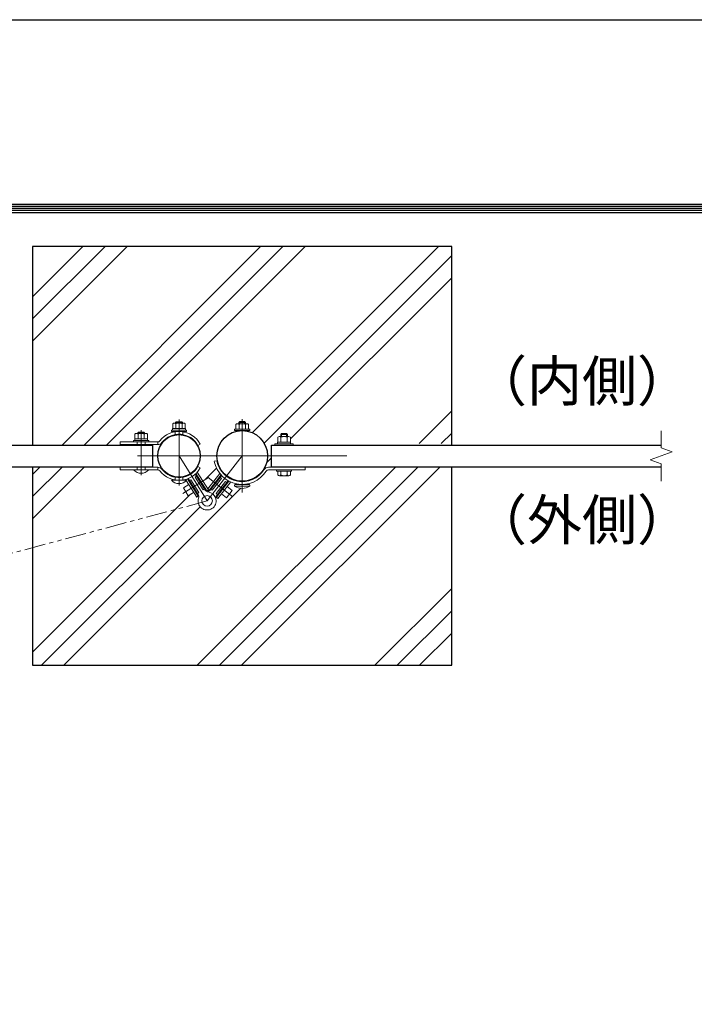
# Model space of a CAD drawing. Units: millimetres, scale not verified. Extents: x -4200 to 4200, y -2970 to 2970.
# Drawn here: x 2321 to 3126, y 1791 to 2970 of the extents above; entities that cross this region are included whole.
import ezdxf
from ezdxf.enums import TextEntityAlignment as Align

# ---------------------------------------------------------------- set-up
doc = ezdxf.new("R2010")
doc.units = ezdxf.units.MM
doc.header["$LTSCALE"] = 10
doc.linetypes.add('USER1', pattern=[50.8, 31.75, -6.35, 6.35, -6.35])
doc.linetypes.add('USER2', pattern=[5, 2.5, -0.5, 0.5, -0.5, 0.5, -0.5])
for name, color, linetype, lineweight in [('0-1_D-BMK', 2, 'USER1', 13), ('0-2_D-STR3', 3, 'Continuous', 13), ('0-3_D-STR-DIM', 7, 'Continuous', 13), ('0-4_D-STR4', 7, 'Continuous', 25), ('0-5_D-STR1', 1, 'Continuous', 25), ('0-9_D-DCR-HCH', 7, 'Continuous', 13), ('0-B_D-STR-TXT', 7, 'Continuous', 13), ('0-D_D-TTL', 7, 'Continuous', 25)]:
    doc.layers.add(name, color=color, linetype=linetype, lineweight=lineweight)
doc.styles.add('ＭＳ ゴシック', font='')
doc.styles.get('ＭＳ ゴシック').set_extended_font_data('MS Gothic')

msp = doc.modelspace()

# ---------------------------------------------------------------- linework, layer by layer
at = {"layer": '0-1_D-BMK'}
for p, q in [((2510.78, 2413.95), (2510.78, 2492.63)), ((2586.18, 2405.37), (2586.18, 2493.05)), ((2465.63, 2426.35), (2465.63, 2480.03)), ((2461.18, 2449.21), (2711.18, 2449.21)), ((2510.78, 2449.21), (2544.34, 2395.48)), ((2586.18, 2449.21), (2544.34, 2395.48)), ((2545.84, 2423.3), (2515.45, 2404.32)), ((2545.61, 2423.39), (2575.02, 2400.49))]:
    msp.add_line(p, q, dxfattribs=at)
at = {"layer": '0-1_D-BMK', "linetype": 'USER2'}
msp.add_line((2544.34, 2395.48), (1622.32, 2148.43), dxfattribs=at)
at = {"layer": '0-2_D-STR3'}
for p, q in [((2516.56, 2488.41), (2505.01, 2488.41)), ((2506.78, 2489.31), (2506.78, 2488.41)), ((2513.98, 2490.11), (2507.58, 2490.11)), ((2507.58, 2488.41), (2507.58, 2490.11)), ((2513.98, 2488.41), (2513.98, 2490.11)), ((2514.78, 2489.31), (2513.98, 2490.11)), ((2514.78, 2489.31), (2514.78, 2488.41)), ((2582.18, 2489.18), (2583.26, 2490.26)), ((2582.18, 2489.18), (2590.18, 2489.18)), ((2582.18, 2489.18), (2582.18, 2487.56)), ((2583.26, 2487.56), (2583.26, 2490.26)), ((2583.26, 2490.26), (2589.1, 2490.26)), ((2589.1, 2487.56), (2589.1, 2490.26)), ((2590.18, 2489.18), (2589.1, 2490.26)), ((2590.18, 2489.18), (2590.18, 2487.56)), ((2461.63, 2476.01), (2461.63, 2476.71)), ((2468.83, 2477.51), (2462.43, 2477.51)), ((2462.43, 2476.01), (2462.43, 2477.51)), ((2468.83, 2476.01), (2468.83, 2477.51)), ((2469.63, 2476.71), (2468.83, 2477.51)), ((2469.63, 2476.01), (2469.63, 2476.71)), ((2503.08, 2481.91), (2518.48, 2481.91)), ((2503.08, 2479.91), (2503.08, 2481.91)), ((2503.08, 2479.91), (2518.48, 2479.91)), ((2503.28, 2481.91), (2503.28, 2487.71)), ((2518.28, 2481.91), (2503.28, 2481.91)), ((2506.03, 2477.92), (2506.03, 2474.67)), ((2507.03, 2481.91), (2507.03, 2487.71)), ((2514.53, 2481.91), (2514.53, 2487.71)), ((2518.28, 2481.91), (2518.28, 2487.71)), ((2518.48, 2479.91), (2518.48, 2481.91)), ((2577.18, 2481.06), (2577.18, 2479.46)), ((2595.18, 2479.46), (2577.18, 2479.46)), ((2578.48, 2481.06), (2593.88, 2481.06)), ((2578.68, 2481.06), (2578.68, 2486.86)), ((2593.68, 2481.06), (2578.68, 2481.06)), ((2591.96, 2487.56), (2580.41, 2487.56)), ((2582.43, 2481.06), (2582.43, 2486.86)), ((2589.93, 2481.06), (2589.93, 2486.86)), ((2593.68, 2481.06), (2593.68, 2486.86)), ((2440.63, 2465.91), (2440.63, 2462.71)), ((2485.34, 2465.91), (2440.63, 2465.91)), ((2457.93, 2469.51), (2473.33, 2469.51)), ((2457.93, 2467.51), (2457.93, 2469.51)), ((2457.93, 2467.51), (2473.33, 2467.51)), ((2458.13, 2469.51), (2458.13, 2475.31)), ((2473.13, 2469.51), (2458.13, 2469.51)), ((2471.41, 2476.01), (2459.86, 2476.01)), ((2460.88, 2465.91), (2460.88, 2462.71)), ((2461.88, 2469.51), (2461.88, 2475.31)), ((2469.38, 2469.51), (2469.38, 2475.31)), ((2473.13, 2469.51), (2473.13, 2475.31)), ((2473.33, 2467.51), (2473.33, 2469.51)), ((2485.34, 2462.71), (2485.34, 2465.91)), ((2628.48, 2465.81), (2643.88, 2465.81)), ((2628.48, 2463.81), (2628.48, 2465.81)), ((2628.68, 2465.81), (2628.68, 2471.61)), ((2643.68, 2465.81), (2628.68, 2465.81)), ((2641.96, 2472.31), (2630.41, 2472.31)), ((2632.18, 2472.31), (2632.18, 2474.91)), ((2632.43, 2465.81), (2632.43, 2471.61)), ((2633.18, 2472.31), (2633.18, 2475.91)), ((2639.18, 2475.91), (2633.18, 2475.91)), ((2639.18, 2472.31), (2639.18, 2475.91)), ((2640.18, 2474.91), (2639.18, 2475.91)), ((2639.93, 2465.81), (2639.93, 2471.61)), ((2640.18, 2472.31), (2640.18, 2474.91)), ((2643.68, 2465.81), (2643.68, 2471.61)), ((2643.88, 2463.81), (2643.88, 2465.81)), ((2485.34, 2462.71), (2440.63, 2462.71)), ((2536.18, 2463.41), (2533.39, 2461.85)), ((2625.18, 2463.81), (2647.18, 2463.81)), ((2625.18, 2462.21), (2625.18, 2463.81)), ((2625.18, 2462.21), (2625.18, 2463.81)), ((2625.18, 2462.21), (2647.18, 2462.21)), ((2628.48, 2463.81), (2643.88, 2463.81)), ((2647.18, 2462.21), (2647.18, 2463.81)), ((2647.18, 2462.21), (2647.18, 2463.81)), ((2555.99, 2443.37), (2552.85, 2442.76)), ((2440.63, 2432.51), (2440.63, 2435.71)), ((2485.34, 2435.71), (2440.63, 2435.71)), ((2485.34, 2432.51), (2440.63, 2432.51)), ((2474.63, 2432.51), (2456.63, 2432.51)), ((2459.98, 2435.91), (2460.5, 2436.21)), ((2459.98, 2435.71), (2459.98, 2435.91)), ((2460.88, 2432.51), (2460.88, 2435.71)), ((2470.38, 2432.51), (2470.38, 2435.71)), ((2471.28, 2435.91), (2470.76, 2436.21)), ((2471.28, 2435.71), (2471.28, 2435.91)), ((2485.34, 2435.71), (2485.34, 2432.51)), ((2545.92, 2408.62), (2532.59, 2429.95)), ((2536.18, 2435.01), (2533.39, 2436.57)), ((2617.55, 2435.71), (2661.18, 2435.71)), ((2617.55, 2432.51), (2661.18, 2432.51)), ((2645.18, 2430.91), (2627.18, 2430.91)), ((2628.68, 2435.71), (2628.68, 2436.21)), ((2643.68, 2435.71), (2628.68, 2435.71)), ((2628.68, 2426.49), (2628.68, 2430.91)), ((2643.68, 2430.91), (2628.68, 2430.91)), ((2632.42, 2426.49), (2632.42, 2430.91)), ((2632.43, 2435.71), (2632.43, 2436.21)), ((2639.93, 2435.71), (2639.93, 2436.21)), ((2639.94, 2426.49), (2639.94, 2430.91)), ((2643.68, 2435.71), (2643.68, 2436.21)), ((2643.68, 2426.49), (2643.68, 2430.91)), ((2645.18, 2432.51), (2645.18, 2430.91)), ((2661.18, 2432.51), (2661.18, 2435.71)), ((2519.78, 2420.11), (2501.78, 2420.11)), ((2505.13, 2420.11), (2505.13, 2420.67)), ((2506.03, 2420.5), (2506.03, 2423.75)), ((2516.93, 2420.11), (2516.93, 2420.77)), ((2519.17, 2420.11), (2518.51, 2421.16)), ((2531.87, 2399.78), (2519.41, 2419.72)), ((2533.79, 2401.04), (2520.77, 2421.88)), ((2522.03, 2422.38), (2521.93, 2421.93)), ((2521.93, 2421.93), (2533.62, 2403.21)), ((2523.25, 2419.81), (2524.95, 2420.86)), ((2524.95, 2420.86), (2534.48, 2405.6)), ((2530.04, 2424.04), (2531.73, 2425.1)), ((2530.04, 2424.04), (2539.57, 2408.78)), ((2530.21, 2427.55), (2542.1, 2408.51)), ((2530.35, 2427.24), (2530.41, 2427.22)), ((2543.97, 2407.4), (2530.95, 2428.24)), ((2545.09, 2409.95), (2559.4, 2428.34)), ((2545.93, 2407.3), (2560.91, 2426.53)), ((2561.47, 2425.62), (2547.91, 2408.21)), ((2561.51, 2422.42), (2550.45, 2408.21)), ((2566.24, 2418.73), (2555.18, 2404.53)), ((2555.4, 2399.92), (2570.38, 2419.16)), ((2569.36, 2419.47), (2555.8, 2402.06)), ((2557.21, 2398.51), (2572.5, 2418.14)), ((2559.93, 2423.64), (2561.51, 2422.42)), ((2561.74, 2425.65), (2561.47, 2425.62)), ((2566.24, 2418.73), (2567.82, 2417.5)), ((2569.32, 2419.74), (2569.36, 2419.47)), ((2641.81, 2425.41), (2630.55, 2425.41)), ((2521.79, 2401.75), (2528.16, 2405.72)), ((2524.28, 2416.27), (2525.13, 2416.8)), ((2530.95, 2407.47), (2525.13, 2416.8)), ((2530.11, 2406.94), (2530.95, 2407.47)), ((2532.79, 2404.54), (2534.48, 2405.6)), ((2539.57, 2408.78), (2541.27, 2409.84)), ((2543.97, 2407.4), (2545.92, 2408.62)), ((2545.93, 2407.3), (2544.99, 2408.03)), ((2548.87, 2409.44), (2550.45, 2408.21)), ((2558.8, 2405.91), (2565.56, 2414.59)), ((2558.8, 2405.91), (2559.59, 2405.3)), ((2565.56, 2414.59), (2566.34, 2413.98)), ((2567.32, 2399.28), (2574.08, 2407.95)), ((2568.16, 2412.56), (2574.08, 2407.95)), ((2577.18, 2413.06), (2577.18, 2414.16)), ((2577.18, 2413.06), (2595.18, 2413.06)), ((2578.18, 2415.26), (2594.18, 2415.26)), ((2578.28, 2415.26), (2594.08, 2415.26)), ((2595.18, 2413.06), (2595.18, 2414.16)), ((2533.79, 2401.04), (2531.84, 2399.82)), ((2555.18, 2404.53), (2556.76, 2403.3)), ((2555.4, 2399.92), (2557.21, 2398.51)), ((2561.4, 2403.88), (2567.32, 2399.28))]:
    msp.add_line(p, q, dxfattribs=at)
for points in [[(2514.78, 2489.31), (2506.78, 2489.31), (2507.58, 2490.11)], [(2469.63, 2476.71), (2461.63, 2476.71), (2462.43, 2477.51)], [(2515.53, 2475.11), (2515.53, 2477.92), (2515.53, 2474.67)], [(2577.18, 2481.06), (2595.18, 2481.06), (2595.18, 2479.46)], [(2470.38, 2462.71), (2470.38, 2465.91), (2470.38, 2462.71)], [(2640.18, 2474.91), (2632.18, 2474.91), (2633.18, 2475.91)], [(2645.18, 2432.51), (2627.18, 2432.51), (2627.18, 2430.91)], [(2515.53, 2423.31), (2515.53, 2420.5), (2515.53, 2423.75)], [(2521.79, 2401.75), (2515.97, 2411.08), (2522.33, 2415.05)]]:
    msp.add_lwpolyline(points, dxfattribs=at)
for points in [[(2519.78, 2479.91), (2519.78, 2478.31), (2501.78, 2478.31), (2501.78, 2479.91)], [(2474.63, 2467.51), (2474.63, 2465.91), (2456.63, 2465.91), (2456.63, 2467.51)]]:
    msp.add_lwpolyline(points, close=True, dxfattribs=at)
msp.add_circle((2544.34, 2395.48), 6.3, dxfattribs=at)
for centre, radius, start, end in [((2505.15, 2485.57), 2.85, 48.86505, 131.13495), ((2510.78, 2478.02), 10.39, 68.85295, 111.14705), ((2516.4, 2485.57), 2.85, 48.83491, 131.16509), ((2510.78, 2449.21), 29.1, 29.2082, 141.96817), ((2580.55, 2484.72), 2.85, 48.86505, 131.13495), ((2586.18, 2477.17), 10.39, 68.85295, 111.14705), ((2591.8, 2484.72), 2.85, 48.83491, 131.16509), ((2460, 2473.17), 2.85, 48.86505, 131.13495), ((2465.63, 2465.62), 10.39, 68.85295, 111.14705), ((2471.25, 2473.17), 2.85, 48.83491, 131.16509), ((2485.34, 2469.11), 3.2, 270, 321.96817), ((2485.34, 2469.11), 6.4, 270, 321.96817), ((2510.78, 2449.21), 25.9, 29.2082, 141.96817), ((2630.55, 2469.47), 2.85, 48.86505, 131.13495), ((2636.18, 2461.92), 10.39, 68.85295, 111.14705), ((2641.8, 2469.47), 2.85, 48.83491, 131.16509), ((2586.18, 2449.21), 33.95, 190.95712, 327.61089), ((2586.18, 2449.21), 30.75, 190.95712, 327.61089), ((2465.63, 2440.64), 12.12, 222.07502, 317.92498), ((2462.8, 2429.51), 7, 106.71589, 113.81332), ((2462.8, 2429.51), 7, 66.18668, 73.28411), ((2468.45, 2429.56), 6.95, 106.90112, 113.9872), ((2468.45, 2429.56), 6.95, 66.0128, 73.09888), ((2485.34, 2429.31), 6.4, 38.03183, 90), ((2485.34, 2429.31), 3.2, 38.03183, 90), ((2510.78, 2449.21), 29.1, 218.03183, 330.7918), ((2510.78, 2449.21), 25.9, 218.03183, 330.7918), ((2617.55, 2429.31), 6.4, 90, 147.61089), ((2617.55, 2429.31), 3.2, 90, 147.61089), ((2510.78, 2428.24), 12.12, 222.07502, 317.92498), ((2630.55, 2427.57), 2.16, 210, 330), ((2636.18, 2432.49), 7.08, 237.93138, 302.06862), ((2641.81, 2427.57), 2.16, 210, 330), ((2544.34, 2395.48), 10.8, 161.25364, 82.72314), ((2546.34, 2411.16), 5, 211.98839, 262.72314), ((2543.96, 2411.28), 5, 280.50168, 322.09181), ((2578.28, 2414.16), 1.1, 90, 180), ((2586.18, 2427.34), 16.88, 237.77316, 302.22684), ((2594.08, 2414.16), 1.1, 0, 90), ((2529.38, 2400.56), 5, 341.25364, 31.98839), ((2559.74, 2398.99), 5, 142.09181, 192.82656)]:
    msp.add_arc(centre, radius, start, end, dxfattribs=at)
at = {"layer": '0-3_D-STR-DIM'}
for p, q in [((3086.18, 2458.83), (3086.18, 2479.21)), ((3072.96, 2444.4), (3099.39, 2454.02)), ((3099.39, 2454.02), (3086.18, 2458.83)), ((3086.18, 2439.59), (3072.96, 2444.4)), ((3086.18, 2419.21), (3086.18, 2439.59))]:
    msp.add_line(p, q, dxfattribs=at)
at = {"layer": '0-4_D-STR4'}
msp.add_line((2336.18, 2699.21), (2336.18, 2462.21), dxfattribs=at)
for points in [[(2836.18, 2462.21), (2836.18, 2699.21), (2336.18, 2699.21)], [(2336.18, 2436.21), (2336.18, 2199.21), (2836.18, 2199.21), (2836.18, 2436.21)]]:
    msp.add_lwpolyline(points, dxfattribs=at)
at = {"layer": '0-5_D-STR1'}
for p, q in [((1647.68, 2462.21), (2479.68, 2462.21)), ((2479.68, 2436.21), (2479.68, 2462.21)), ((2621.18, 2436.21), (2621.18, 2462.21)), ((2621.18, 2462.21), (3086.18, 2462.21)), ((1647.68, 2436.21), (2479.68, 2436.21)), ((2621.18, 2436.21), (3086.18, 2436.21))]:
    msp.add_line(p, q, dxfattribs=at)
for centre, radius in [((2586.18, 2449.21), 30.25), ((2510.78, 2449.21), 25.4)]:
    msp.add_circle(centre, radius, dxfattribs=at)
at = {"layer": '0-9_D-DCR-HCH'}
for p, q in [((2336.18, 2586.3), (2449.09, 2699.21)), ((2336.18, 2612.82), (2422.58, 2699.21)), ((2336.18, 2639.33), (2396.06, 2699.21)), ((2371.19, 2462.21), (2608.19, 2699.21)), ((2397.71, 2462.21), (2634.71, 2699.21)), ((2424.22, 2462.21), (2661.22, 2699.21)), ((2598.02, 2476.91), (2820.32, 2699.21)), ((2612.2, 2464.58), (2836.18, 2688.55)), ((2643.68, 2469.54), (2836.18, 2662.04)), ((2797.48, 2464.24), (2836.18, 2502.94)), ((2823.73, 2463.97), (2836.18, 2476.42)), ((2615.51, 2441.37), (2621.18, 2447.04)), ((2336.18, 2374.17), (2398.22, 2436.21)), ((2336.18, 2400.68), (2371.71, 2436.21)), ((2336.18, 2427.2), (2345.19, 2436.21)), ((2532.46, 2199.21), (2769.46, 2436.21)), ((2542.04, 2420.93), (2555.66, 2434.55)), ((2558.97, 2199.21), (2795.97, 2436.21)), ((2585.49, 2199.21), (2822.49, 2436.21)), ((2373.36, 2199.21), (2584.74, 2410.6)), ((2589.41, 2415.26), (2589.63, 2415.48)), ((2336.18, 2215.07), (2524.63, 2403.52)), ((2346.84, 2199.21), (2536.14, 2388.52)), ((2744.59, 2199.21), (2836.18, 2290.8)), ((2771.1, 2199.21), (2836.18, 2264.29)), ((2797.62, 2199.21), (2836.18, 2237.77))]:
    msp.add_line(p, q, dxfattribs=at)
at = {"layer": '0-D_D-TTL', "color": 2}
msp.add_lwpolyline([(-4200.08, 2970.02), (4199.92, 2970.02), (4199.92, -2969.98), (-4200.08, -2969.98)], close=True, dxfattribs=at)
at = {"layer": '0-D_D-TTL'}
for points in [[(-3930.08, 2750.02), (3929.92, 2750.02), (3929.92, -2749.98), (-3930.08, -2749.98)], [(-3927.58, 2747.52), (3927.42, 2747.52), (3927.42, -2747.48), (-3927.58, -2747.48)], [(-3925.08, 2745.02), (3924.92, 2745.02), (3924.92, -2744.98), (-3925.08, -2744.98)], [(-3922.58, 2742.52), (3922.42, 2742.52), (3922.42, -2742.48), (-3922.58, -2742.48)], [(-3920.08, 2740.02), (3919.92, 2740.02), (3919.92, -2739.98), (-3920.08, -2739.98)]]:
    msp.add_lwpolyline(points, close=True, dxfattribs=at)

# ---------------------------------------------------------------- texts
at = {"layer": '0-B_D-STR-TXT', "style": 'ＭＳ ゴシック'}
for s, p in [('（内側）', (2860.44, 2500.14)), ('（外側）', (2860.44, 2334.36))]:
    msp.add_text(s, height=48.09, dxfattribs=at).set_placement(p, align=Align.BOTTOM_LEFT)

doc.saveas('drawing.dxf')
